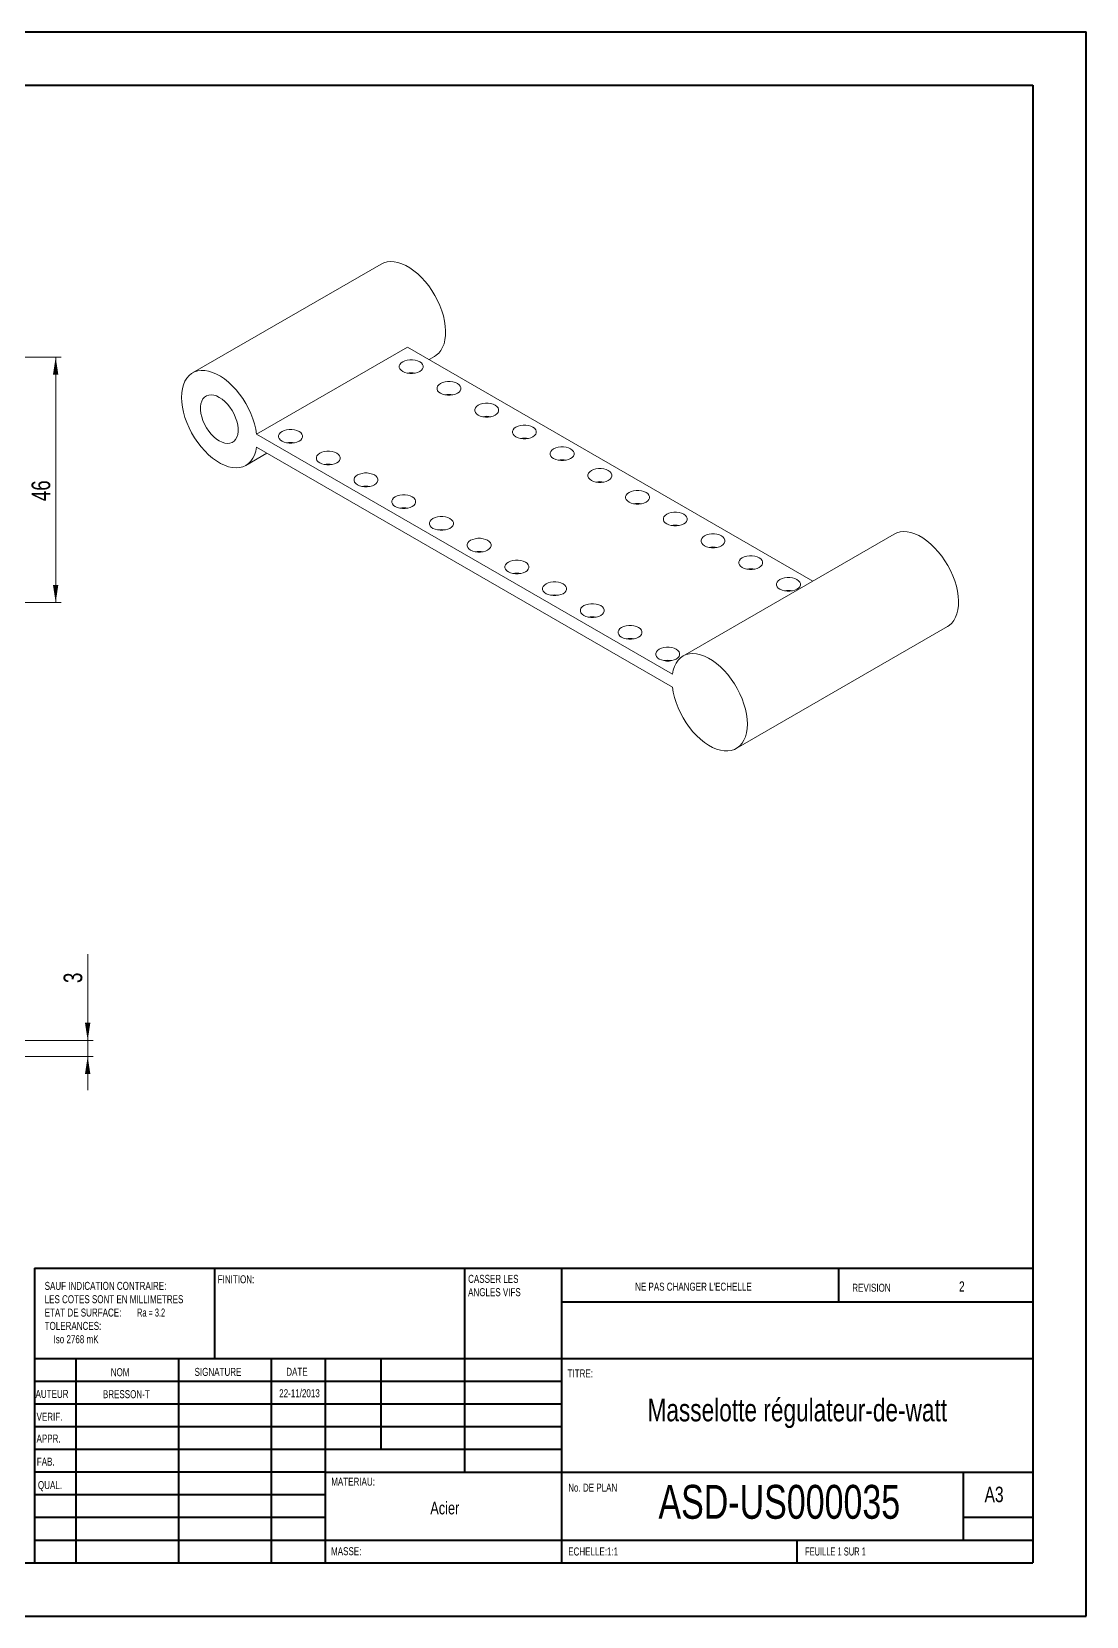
# Model space of a CAD drawing. Header units: millimetres. Extents: x 0 to 420, y 0 to 297.
# Drawn here: x 222.4 to 420.1, y 0.2 to 297.2 of the extents above; entities that cross this region are included whole.
import ezdxf

# ---------------------------------------------------------------- set-up
doc = ezdxf.new("R2010")
doc.units = ezdxf.units.MM
doc.styles.add('SLDTEXTSTYLE0', font='TXT', dxfattribs={"width": 0.75})
doc.styles.add('SLDTEXTSTYLE1', font='TXT', dxfattribs={"width": 0.7})
doc.styles.add('SLDTEXTSTYLE2', font='TXT', dxfattribs={"width": 0.6875})
doc.dimstyles.new('SLDDIMSTYLE0', dxfattribs={"dimtxt": 3.5, "dimasz": 3.302, "dimexe": 0, "dimexo": 0.0625, "dimgap": 0.875, "dimtad": 1, "dimrnd": 1e-09, "dimzin": 12, "dimdsep": 46, "dimtxsty": 'SLDTEXTSTYLE0', "dimsah": 1, "dimcen": 0.09, "dimadec": 0, "dimazin": 3, "dimtfac": 1, "dimtmove": 0, "dimatfit": 0, "dimfxl": 1, "dimfrac": 2, "dimtolj": 1, "dimtzin": 12, "dimarcsym": 0})
doc.dimstyles.new('SLDDIMSTYLE2', dxfattribs={"dimtxt": 3.5, "dimasz": 3.302, "dimexe": 0, "dimexo": 0.0625, "dimgap": 0.875, "dimtad": 1, "dimrnd": 1e-09, "dimzin": 12, "dimdsep": 46, "dimtxsty": 'SLDTEXTSTYLE0', "dimsah": 1, "dimcen": 0.09, "dimadec": 0, "dimazin": 3, "dimtfac": 1, "dimtofl": 0, "dimtmove": 0, "dimatfit": 3, "dimfxl": 1, "dimfrac": 2, "dimtolj": 1, "dimtzin": 12, "dimarcsym": 0})

# ---------------------------------------------------------------- blocks, each defined once
blk = doc.blocks.new('SW_NOTE_1')
at = {"color": 0, "linetype": 'Continuous', "lineweight": 0, "char_height": 1.5, "attachment_point": 1, "style": 'SLDTEXTSTYLE0'}
for s, insert in [('CASSER LES', (0, 1.93)), ('ANGLES VIFS', (0, -0.57))]:
    blk.add_mtext(s, dxfattribs=dict(at, insert=insert))
blk = doc.blocks.new('SW_NOTE_2')
at = {"color": 0, "linetype": 'Continuous', "lineweight": 0, "char_height": 1.5, "attachment_point": 1}
for s, insert, style in [('SAUF INDICATION CONTRAIRE:', (0, 1.93), 'SLDTEXTSTYLE0'), ('LES COTES SONT EN MILLIMETRES', (0, -0.57), 'SLDTEXTSTYLE0'), ('TOLERANCES:', (0, -5.57), 'SLDTEXTSTYLE0'), ('ETAT DE SURFACE:', (0, -3.07), 'SLDTEXTSTYLE0'), ('Ra = 3.2', (17.33, -3.07), 'SLDTEXTSTYLE2'), ('Iso 2768 mK', (1.66, -8.07), 'SLDTEXTSTYLE0')]:
    blk.add_mtext(s, dxfattribs=dict(at, insert=insert, style=style))
blk = doc.blocks.new('*D12')
at = {"color": 7, "linetype": 'Continuous', "lineweight": 0}
for p, q in [((185.5, 236.23), (227.87, 236.23)), ((226.87, 190.23), (226.87, 236.23)), ((75.87, 190.23), (227.87, 190.23))]:
    blk.add_line(p, q, dxfattribs=at)
for points in [[(226.87, 236.23), (226.36, 232.92), (227.37, 232.92)], [(226.87, 190.23), (227.37, 193.53), (226.36, 193.53)]]:
    blk.add_solid(points, dxfattribs=at)
at = {"color": 7, "linetype": 'Continuous', "lineweight": 0, "insert": (222.35, 209.22, 0.1), "char_height": 3.5, "attachment_point": 1, "rotation": 90, "style": 'SLDTEXTSTYLE0'}
blk.add_mtext('46', dxfattribs=at)
blk = doc.blocks.new('*D39')
at = {"color": 7, "linetype": 'Continuous', "lineweight": 0}
for p, q in [((232.87, 108.15), (232.87, 124.34)), ((185.98, 108.15), (233.87, 108.15)), ((232.87, 108.15), (232.87, 105.15)), ((185.98, 105.15), (233.87, 105.15)), ((232.87, 105.15), (232.87, 98.8))]:
    blk.add_line(p, q, dxfattribs=at)
for points in [[(232.87, 108.15), (233.37, 111.45), (232.36, 111.45)], [(232.87, 105.15), (232.36, 101.85), (233.37, 101.85)]]:
    blk.add_solid(points, dxfattribs=at)
at = {"color": 7, "linetype": 'Continuous', "lineweight": 0, "insert": (228.35, 118.91, 3.1), "char_height": 3.5, "attachment_point": 1, "rotation": 90, "style": 'SLDTEXTSTYLE0'}
blk.add_mtext('3', dxfattribs=at)

msp = doc.modelspace()

# ---------------------------------------------------------------- linework, layer by layer
at = {"color": 7, "linetype": 'Continuous', "lineweight": 40}
for p, q in [((0.079, 297.215), (420.079, 297.215)), ((420.079, 0.215), (420.079, 297.215)), ((25.079, 287.215), (410.079, 287.215)), ((410.079, 287.215), (410.079, 10.215)), ((222.879, 65.465), (410.079, 65.465)), ((222.879, 65.465), (222.879, 10.215)), ((256.679, 48.465), (256.679, 65.465)), ((303.479, 65.465), (303.479, 27.215)), ((321.679, 65.465), (321.679, 10.215)), ((373.679, 59.09), (373.679, 65.465)), ((410.079, 59.09), (321.679, 59.09)), ((410.079, 48.465), (222.879, 48.465)), ((230.679, 48.465), (230.679, 10.215)), ((249.87, 48.465), (249.87, 10.215)), ((267.278, 48.465), (267.278, 10.215)), ((277.479, 10.215), (277.479, 48.465)), ((287.879, 31.465), (287.879, 48.465)), ((321.679, 44.215), (222.879, 44.215)), ((321.679, 39.965), (222.879, 39.965)), ((321.679, 35.715), (222.879, 35.715)), ((321.679, 31.465), (222.879, 31.465)), ((277.479, 27.215), (222.879, 27.215)), ((277.479, 27.215), (410.079, 27.215)), ((397.079, 14.465), (397.079, 27.215)), ((277.479, 22.965), (222.879, 22.965)), ((277.479, 18.715), (222.879, 18.715)), ((410.079, 18.715), (397.079, 18.715)), ((222.879, 14.465), (410.079, 14.465)), ((365.879, 10.215), (365.879, 14.465)), ((25.079, 10.215), (410.079, 10.215)), ((0.079, 0.215), (420.079, 0.215))]:
    msp.add_line(p, q, dxfattribs=at)
at = {"color": 7, "linetype": 'Continuous', "lineweight": 15}
for p, q in [((287.9, 253.666), (252.545, 233.256)), ((264.535, 221.785), (292.82, 238.113)), ((292.82, 238.113), (368.813, 194.243)), ((296.89, 235.763), (297.899, 236.346)), ((342.477, 176.79), (264.535, 221.785)), ((262.544, 215.935), (266.484, 218.21)), ((264.535, 219.335), (342.477, 174.34)), ((384.067, 203.049), (344.469, 180.19)), ((354.468, 162.869), (394.066, 185.728))]:
    msp.add_line(p, q, dxfattribs=at)
at = {"color": 7, "linetype": 'Continuous', "lineweight": 15, "flags": 128}
for points in [[(297.899, 236.346), (298.221, 236.557), (298.686, 236.972), (299.085, 237.479), (299.414, 238.07), (299.67, 238.74), (299.848, 239.482), (299.948, 240.285), (299.968, 241.143), (299.908, 242.044), (299.769, 242.978), (299.551, 243.936), (299.259, 244.906), (298.894, 245.877), (298.461, 246.838), (297.966, 247.778), (297.413, 248.687), (296.809, 249.554), (296.16, 250.369), (295.475, 251.124), (294.76, 251.81), (294.024, 252.418), (293.276, 252.943), (292.523, 253.377), (291.775, 253.717), (291.039, 253.958), (290.325, 254.097), (289.639, 254.134), (288.991, 254.067), (288.387, 253.897), (287.9, 253.666)], [(295.118, 233.521), (294.724, 233.339), (294.27, 233.213), (293.779, 233.148), (293.275, 233.148), (292.784, 233.213), (292.33, 233.339), (291.936, 233.521), (291.622, 233.748), (291.403, 234.01), (291.291, 234.294), (291.291, 234.584), (291.403, 234.868), (291.622, 235.13), (291.936, 235.358), (292.33, 235.539), (292.784, 235.665), (293.275, 235.73), (293.779, 235.73), (294.27, 235.665), (294.724, 235.539), (295.118, 235.358), (295.432, 235.13), (295.651, 234.868), (295.763, 234.584), (295.763, 234.294), (295.651, 234.01), (295.432, 233.748), (295.118, 233.521)], [(264.535, 221.785), (264.382, 222.727), (264.152, 223.69), (263.845, 224.664), (263.467, 225.637), (263.022, 226.598), (262.514, 227.536), (261.949, 228.441), (261.334, 229.302), (260.676, 230.109), (259.982, 230.853), (259.261, 231.526), (258.52, 232.12), (257.767, 232.628), (257.012, 233.045), (256.264, 233.365), (255.53, 233.586), (254.818, 233.704), (254.138, 233.718), (253.497, 233.628), (252.902, 233.435), (252.36, 233.141), (251.877, 232.75), (251.458, 232.266), (251.109, 231.695), (250.833, 231.042), (250.634, 230.316), (250.514, 229.525), (250.473, 228.678), (250.514, 227.784), (250.634, 226.854), (250.833, 225.898), (251.109, 224.927), (251.458, 223.952), (251.877, 222.985), (252.36, 222.036), (252.902, 221.117), (253.497, 220.237), (254.138, 219.406), (254.818, 218.635), (255.53, 217.932), (256.264, 217.305), (257.012, 216.761), (257.767, 216.306), (258.52, 215.945), (259.261, 215.684), (259.982, 215.524), (260.676, 215.467), (261.334, 215.514), (261.949, 215.665), (262.514, 215.918), (263.022, 216.27), (263.467, 216.716), (263.845, 217.253), (264.152, 217.873), (264.382, 218.57), (264.535, 219.335)], [(257.544, 220.513), (258.071, 220.254), (258.586, 220.093), (259.078, 220.032), (259.536, 220.073), (259.949, 220.215), (260.309, 220.455), (260.606, 220.787), (260.835, 221.204), (260.991, 221.697), (261.07, 222.255), (261.07, 222.866), (260.991, 223.514), (260.835, 224.187), (260.606, 224.87), (260.309, 225.546), (259.949, 226.2), (259.536, 226.819), (259.078, 227.389), (258.586, 227.896), (258.071, 228.329), (257.544, 228.678), (257.017, 228.937), (256.502, 229.099), (256.01, 229.16), (255.553, 229.119), (255.14, 228.977), (254.78, 228.737), (254.482, 228.405), (254.253, 227.987), (254.097, 227.494), (254.019, 226.936), (254.019, 226.326), (254.097, 225.677), (254.253, 225.004), (254.482, 224.322), (254.78, 223.646), (255.14, 222.991), (255.553, 222.372), (256.01, 221.803), (256.502, 221.296), (257.017, 220.863), (257.544, 220.513)], [(302.189, 229.439), (301.795, 229.257), (301.341, 229.131), (300.85, 229.066), (300.346, 229.066), (299.855, 229.131), (299.401, 229.257), (299.007, 229.439), (298.693, 229.666), (298.474, 229.928), (298.362, 230.212), (298.362, 230.502), (298.474, 230.786), (298.693, 231.048), (299.007, 231.275), (299.401, 231.457), (299.855, 231.583), (300.346, 231.648), (300.85, 231.648), (301.341, 231.583), (301.795, 231.457), (302.189, 231.275), (302.503, 231.048), (302.722, 230.786), (302.834, 230.502), (302.834, 230.212), (302.722, 229.928), (302.503, 229.666), (302.189, 229.439)], [(309.26, 225.357), (308.866, 225.175), (308.412, 225.049), (307.921, 224.984), (307.417, 224.984), (306.926, 225.049), (306.472, 225.175), (306.078, 225.357), (305.764, 225.584), (305.545, 225.846), (305.433, 226.13), (305.433, 226.42), (305.545, 226.704), (305.764, 226.966), (306.078, 227.193), (306.472, 227.375), (306.926, 227.501), (307.417, 227.566), (307.921, 227.566), (308.412, 227.501), (308.866, 227.375), (309.26, 227.193), (309.574, 226.966), (309.793, 226.704), (309.905, 226.42), (309.905, 226.13), (309.793, 225.846), (309.574, 225.584), (309.26, 225.357)], [(316.331, 221.274), (315.937, 221.093), (315.483, 220.967), (314.992, 220.902), (314.488, 220.902), (313.997, 220.967), (313.543, 221.093), (313.149, 221.274), (312.835, 221.502), (312.616, 221.764), (312.504, 222.048), (312.504, 222.338), (312.616, 222.622), (312.835, 222.884), (313.149, 223.111), (313.543, 223.293), (313.997, 223.419), (314.488, 223.484), (314.992, 223.484), (315.483, 223.419), (315.937, 223.293), (316.331, 223.111), (316.645, 222.884), (316.864, 222.622), (316.976, 222.338), (316.976, 222.048), (316.864, 221.764), (316.645, 221.502), (316.331, 221.274)], [(272.49, 220.458), (272.096, 220.277), (271.642, 220.151), (271.151, 220.086), (270.647, 220.086), (270.156, 220.151), (269.702, 220.277), (269.308, 220.458), (268.994, 220.685), (268.776, 220.948), (268.664, 221.231), (268.664, 221.522), (268.776, 221.806), (268.994, 222.068), (269.308, 222.295), (269.702, 222.476), (270.156, 222.603), (270.647, 222.667), (271.151, 222.667), (271.642, 222.603), (272.096, 222.476), (272.49, 222.295), (272.804, 222.068), (273.023, 221.806), (273.135, 221.522), (273.135, 221.231), (273.023, 220.948), (272.804, 220.685), (272.49, 220.458)], [(279.561, 216.376), (279.168, 216.195), (278.714, 216.068), (278.222, 216.004), (277.719, 216.004), (277.227, 216.068), (276.773, 216.195), (276.379, 216.376), (276.065, 216.603), (275.847, 216.865), (275.735, 217.149), (275.735, 217.44), (275.847, 217.723), (276.065, 217.986), (276.379, 218.213), (276.773, 218.394), (277.227, 218.521), (277.719, 218.585), (278.222, 218.585), (278.714, 218.521), (279.168, 218.394), (279.561, 218.213), (279.876, 217.986), (280.094, 217.723), (280.206, 217.44), (280.206, 217.149), (280.094, 216.865), (279.876, 216.603), (279.561, 216.376)], [(323.402, 217.192), (323.008, 217.011), (322.554, 216.885), (322.063, 216.82), (321.559, 216.82), (321.068, 216.885), (320.614, 217.011), (320.22, 217.192), (319.906, 217.42), (319.687, 217.682), (319.575, 217.965), (319.575, 218.256), (319.687, 218.54), (319.906, 218.802), (320.22, 219.029), (320.614, 219.211), (321.068, 219.337), (321.559, 219.402), (322.063, 219.402), (322.554, 219.337), (323.008, 219.211), (323.402, 219.029), (323.716, 218.802), (323.935, 218.54), (324.047, 218.256), (324.047, 217.965), (323.935, 217.682), (323.716, 217.42), (323.402, 217.192)], [(286.632, 212.294), (286.239, 212.113), (285.785, 211.986), (285.293, 211.922), (284.79, 211.922), (284.298, 211.986), (283.844, 212.113), (283.451, 212.294), (283.136, 212.521), (282.918, 212.783), (282.806, 213.067), (282.806, 213.358), (282.918, 213.641), (283.136, 213.904), (283.451, 214.131), (283.844, 214.312), (284.298, 214.438), (284.79, 214.503), (285.293, 214.503), (285.785, 214.438), (286.239, 214.312), (286.632, 214.131), (286.947, 213.904), (287.165, 213.641), (287.277, 213.358), (287.277, 213.067), (287.165, 212.783), (286.947, 212.521), (286.632, 212.294)], [(330.473, 213.11), (330.079, 212.929), (329.625, 212.803), (329.134, 212.738), (328.63, 212.738), (328.139, 212.803), (327.685, 212.929), (327.291, 213.11), (326.977, 213.338), (326.758, 213.6), (326.646, 213.883), (326.646, 214.174), (326.758, 214.458), (326.977, 214.72), (327.291, 214.947), (327.685, 215.129), (328.139, 215.255), (328.63, 215.32), (329.134, 215.32), (329.625, 215.255), (330.079, 215.129), (330.473, 214.947), (330.787, 214.72), (331.006, 214.458), (331.118, 214.174), (331.118, 213.883), (331.006, 213.6), (330.787, 213.338), (330.473, 213.11)], [(337.544, 209.028), (337.15, 208.847), (336.696, 208.721), (336.205, 208.656), (335.701, 208.656), (335.21, 208.721), (334.756, 208.847), (334.362, 209.028), (334.048, 209.256), (333.829, 209.518), (333.717, 209.801), (333.717, 210.092), (333.829, 210.376), (334.048, 210.638), (334.362, 210.865), (334.756, 211.047), (335.21, 211.173), (335.701, 211.238), (336.205, 211.238), (336.696, 211.173), (337.15, 211.047), (337.544, 210.865), (337.858, 210.638), (338.077, 210.376), (338.189, 210.092), (338.189, 209.801), (338.077, 209.518), (337.858, 209.256), (337.544, 209.028)], [(293.704, 208.212), (293.31, 208.031), (292.856, 207.904), (292.364, 207.84), (291.861, 207.84), (291.369, 207.904), (290.915, 208.031), (290.522, 208.212), (290.207, 208.439), (289.989, 208.701), (289.877, 208.985), (289.877, 209.276), (289.989, 209.559), (290.207, 209.821), (290.522, 210.049), (290.915, 210.23), (291.369, 210.356), (291.861, 210.421), (292.364, 210.421), (292.856, 210.356), (293.31, 210.23), (293.704, 210.049), (294.018, 209.821), (294.236, 209.559), (294.348, 209.276), (294.348, 208.985), (294.236, 208.701), (294.018, 208.439), (293.704, 208.212)], [(300.775, 204.13), (300.381, 203.949), (299.927, 203.822), (299.436, 203.758), (298.932, 203.758), (298.441, 203.822), (297.987, 203.949), (297.593, 204.13), (297.279, 204.357), (297.06, 204.619), (296.948, 204.903), (296.948, 205.194), (297.06, 205.477), (297.279, 205.739), (297.593, 205.967), (297.987, 206.148), (298.441, 206.274), (298.932, 206.339), (299.436, 206.339), (299.927, 206.274), (300.381, 206.148), (300.775, 205.967), (301.089, 205.739), (301.307, 205.477), (301.419, 205.194), (301.419, 204.903), (301.307, 204.619), (301.089, 204.357), (300.775, 204.13)], [(344.615, 204.946), (344.221, 204.765), (343.767, 204.639), (343.276, 204.574), (342.772, 204.574), (342.281, 204.639), (341.827, 204.765), (341.433, 204.946), (341.119, 205.174), (340.901, 205.436), (340.788, 205.719), (340.788, 206.01), (340.901, 206.294), (341.119, 206.556), (341.433, 206.783), (341.827, 206.965), (342.281, 207.091), (342.772, 207.156), (343.276, 207.156), (343.767, 207.091), (344.221, 206.965), (344.615, 206.783), (344.929, 206.556), (345.148, 206.294), (345.26, 206.01), (345.26, 205.719), (345.148, 205.436), (344.929, 205.174), (344.615, 204.946)], [(307.846, 200.048), (307.452, 199.867), (306.998, 199.74), (306.507, 199.676), (306.003, 199.676), (305.512, 199.74), (305.058, 199.867), (304.664, 200.048), (304.35, 200.275), (304.131, 200.537), (304.019, 200.821), (304.019, 201.112), (304.131, 201.395), (304.35, 201.657), (304.664, 201.885), (305.058, 202.066), (305.512, 202.192), (306.003, 202.257), (306.507, 202.257), (306.998, 202.192), (307.452, 202.066), (307.846, 201.885), (308.16, 201.657), (308.378, 201.395), (308.491, 201.112), (308.491, 200.821), (308.378, 200.537), (308.16, 200.275), (307.846, 200.048)], [(351.686, 200.864), (351.292, 200.683), (350.838, 200.557), (350.347, 200.492), (349.843, 200.492), (349.352, 200.557), (348.898, 200.683), (348.504, 200.864), (348.19, 201.092), (347.972, 201.354), (347.859, 201.637), (347.859, 201.928), (347.972, 202.212), (348.19, 202.474), (348.504, 202.701), (348.898, 202.883), (349.352, 203.009), (349.843, 203.073), (350.347, 203.073), (350.838, 203.009), (351.292, 202.883), (351.686, 202.701), (352, 202.474), (352.219, 202.212), (352.331, 201.928), (352.331, 201.637), (352.219, 201.354), (352, 201.092), (351.686, 200.864)], [(384.067, 203.049), (384.553, 203.28), (385.157, 203.45), (385.806, 203.516), (386.491, 203.48), (387.206, 203.34), (387.941, 203.099), (388.69, 202.76), (389.443, 202.325), (390.191, 201.801), (390.927, 201.192), (391.641, 200.507), (392.327, 199.752), (392.975, 198.936), (393.579, 198.069), (394.132, 197.161), (394.628, 196.22), (395.061, 195.259), (395.425, 194.288), (395.718, 193.319), (395.935, 192.361), (396.075, 191.427), (396.135, 190.525), (396.115, 189.668), (396.015, 188.864), (395.836, 188.123), (395.581, 187.453), (395.252, 186.861), (394.852, 186.355), (394.388, 185.94), (394.066, 185.728)], [(358.757, 196.782), (358.363, 196.601), (357.91, 196.475), (357.418, 196.41), (356.914, 196.41), (356.423, 196.475), (355.969, 196.601), (355.575, 196.782), (355.261, 197.01), (355.043, 197.272), (354.931, 197.555), (354.931, 197.846), (355.043, 198.13), (355.261, 198.392), (355.575, 198.619), (355.969, 198.801), (356.423, 198.927), (356.914, 198.991), (357.418, 198.991), (357.91, 198.927), (358.363, 198.801), (358.757, 198.619), (359.072, 198.392), (359.29, 198.13), (359.402, 197.846), (359.402, 197.555), (359.29, 197.272), (359.072, 197.01), (358.757, 196.782)], [(314.917, 195.966), (314.523, 195.784), (314.069, 195.658), (313.578, 195.594), (313.074, 195.594), (312.583, 195.658), (312.129, 195.784), (311.735, 195.966), (311.421, 196.193), (311.202, 196.455), (311.09, 196.739), (311.09, 197.03), (311.202, 197.313), (311.421, 197.575), (311.735, 197.803), (312.129, 197.984), (312.583, 198.11), (313.074, 198.175), (313.578, 198.175), (314.069, 198.11), (314.523, 197.984), (314.917, 197.803), (315.231, 197.575), (315.45, 197.313), (315.562, 197.03), (315.562, 196.739), (315.45, 196.455), (315.231, 196.193), (314.917, 195.966)], [(321.988, 191.884), (321.594, 191.702), (321.14, 191.576), (320.649, 191.512), (320.145, 191.512), (319.654, 191.576), (319.2, 191.702), (318.806, 191.884), (318.492, 192.111), (318.273, 192.373), (318.161, 192.657), (318.161, 192.948), (318.273, 193.231), (318.492, 193.493), (318.806, 193.721), (319.2, 193.902), (319.654, 194.028), (320.145, 194.093), (320.649, 194.093), (321.14, 194.028), (321.594, 193.902), (321.988, 193.721), (322.302, 193.493), (322.521, 193.231), (322.633, 192.948), (322.633, 192.657), (322.521, 192.373), (322.302, 192.111), (321.988, 191.884)], [(365.828, 192.7), (365.435, 192.519), (364.981, 192.393), (364.489, 192.328), (363.986, 192.328), (363.494, 192.393), (363.04, 192.519), (362.646, 192.7), (362.332, 192.928), (362.114, 193.19), (362.002, 193.473), (362.002, 193.764), (362.114, 194.048), (362.332, 194.31), (362.646, 194.537), (363.04, 194.718), (363.494, 194.845), (363.986, 194.909), (364.489, 194.909), (364.981, 194.845), (365.435, 194.718), (365.828, 194.537), (366.143, 194.31), (366.361, 194.048), (366.473, 193.764), (366.473, 193.473), (366.361, 193.19), (366.143, 192.928), (365.828, 192.7)], [(329.059, 187.802), (328.665, 187.62), (328.211, 187.494), (327.72, 187.429), (327.216, 187.429), (326.725, 187.494), (326.271, 187.62), (325.877, 187.802), (325.563, 188.029), (325.344, 188.291), (325.232, 188.575), (325.232, 188.866), (325.344, 189.149), (325.563, 189.411), (325.877, 189.639), (326.271, 189.82), (326.725, 189.946), (327.216, 190.011), (327.72, 190.011), (328.211, 189.946), (328.665, 189.82), (329.059, 189.639), (329.373, 189.411), (329.592, 189.149), (329.704, 188.866), (329.704, 188.575), (329.592, 188.291), (329.373, 188.029), (329.059, 187.802)], [(336.13, 183.72), (335.736, 183.538), (335.282, 183.412), (334.791, 183.347), (334.287, 183.347), (333.796, 183.412), (333.342, 183.538), (332.948, 183.72), (332.634, 183.947), (332.415, 184.209), (332.303, 184.493), (332.303, 184.784), (332.415, 185.067), (332.634, 185.329), (332.948, 185.557), (333.342, 185.738), (333.796, 185.864), (334.287, 185.929), (334.791, 185.929), (335.282, 185.864), (335.736, 185.738), (336.13, 185.557), (336.444, 185.329), (336.663, 185.067), (336.775, 184.784), (336.775, 184.493), (336.663, 184.209), (336.444, 183.947), (336.13, 183.72)], [(343.201, 179.638), (342.807, 179.456), (342.353, 179.33), (341.862, 179.265), (341.358, 179.265), (340.867, 179.33), (340.413, 179.456), (340.019, 179.638), (339.705, 179.865), (339.486, 180.127), (339.374, 180.411), (339.374, 180.702), (339.486, 180.985), (339.705, 181.247), (340.019, 181.475), (340.413, 181.656), (340.867, 181.782), (341.358, 181.847), (341.862, 181.847), (342.353, 181.782), (342.807, 181.656), (343.201, 181.475), (343.515, 181.247), (343.734, 180.985), (343.846, 180.702), (343.846, 180.411), (343.734, 180.127), (343.515, 179.865), (343.201, 179.638)], [(342.477, 174.34), (342.63, 173.398), (342.861, 172.435), (343.167, 171.461), (343.545, 170.488), (343.991, 169.527), (344.499, 168.589), (345.063, 167.684), (345.678, 166.824), (346.336, 166.016), (347.03, 165.272), (347.752, 164.599), (348.493, 164.005), (349.245, 163.497), (350, 163.08), (350.749, 162.76), (351.483, 162.539), (352.194, 162.421), (352.874, 162.407), (353.516, 162.497), (354.111, 162.69), (354.653, 162.984), (355.136, 163.375), (355.554, 163.859), (355.904, 164.43), (356.179, 165.083), (356.379, 165.809), (356.499, 166.6), (356.539, 167.447), (356.499, 168.341), (356.379, 169.271), (356.179, 170.227), (355.904, 171.198), (355.554, 172.173), (355.136, 173.14), (354.653, 174.089), (354.111, 175.008), (353.516, 175.888), (352.874, 176.719), (352.194, 177.49), (351.483, 178.193), (350.749, 178.82), (350, 179.365), (349.245, 179.819), (348.493, 180.18), (347.752, 180.441), (347.03, 180.601), (346.336, 180.658), (345.678, 180.611), (345.063, 180.46), (344.499, 180.207), (343.991, 179.855), (343.545, 179.409), (343.167, 178.872), (342.861, 178.252), (342.63, 177.555), (342.477, 176.79)]]:
    msp.add_lwpolyline(points, dxfattribs=at)
at = {"color": 7, "linetype": 'Continuous', "lineweight": 15}
for centre, radius, start, end in [((293.527, 229.516), 3.773, 78.54917, 101.45083), ((300.598, 225.435), 3.772, 78.54761, 101.45242), ((307.669, 221.352), 3.773, 78.54919, 101.45072), ((270.899, 216.454), 3.772, 78.54755, 101.45242), ((314.74, 217.269), 3.774, 78.55227, 101.44776), ((321.811, 213.19), 3.771, 78.54288, 101.45715), ((277.97, 212.373), 3.772, 78.546, 101.454), ((285.041, 208.29), 3.772, 78.54758, 101.45231), ((328.882, 209.111), 3.768, 78.53342, 101.46661), ((292.113, 204.207), 3.773, 78.55065, 101.44935), ((335.953, 205.023), 3.774, 78.55235, 101.44768), ((299.184, 200.128), 3.77, 78.54126, 101.45874), ((343.024, 200.941), 3.774, 78.55235, 101.44768), ((306.255, 196.049), 3.767, 78.5318, 101.4682), ((350.095, 196.861), 3.772, 78.54605, 101.45375), ((357.166, 192.777), 3.774, 78.55219, 101.44784), ((313.326, 191.961), 3.773, 78.55073, 101.44927), ((320.397, 187.879), 3.773, 78.55073, 101.44927), ((364.237, 188.695), 3.774, 78.55235, 101.44768), ((327.468, 183.799), 3.771, 78.54443, 101.45534), ((334.539, 179.715), 3.773, 78.55058, 101.44942), ((341.61, 175.633), 3.773, 78.55073, 101.44927)]:
    msp.add_arc(centre, radius, start, end, dxfattribs=at)

# ---------------------------------------------------------------- block references
at = {"color": 7, "linetype": 'Continuous', "lineweight": 0}
for name, p in [('SW_NOTE_2', (224.804, 60.966)), ('SW_NOTE_1', (304.188, 62.284))]:
    msp.add_blockref(name, p, dxfattribs=at)

# ---------------------------------------------------------------- texts
for s, insert, char_height, attachment_point, style in [('FINITION:', (257.25, 64.134), 1.5, 1, 'SLDTEXTSTYLE0'), ("NE PAS CHANGER L'ECHELLE", (335.493, 62.748), 1.5, 1, 'SLDTEXTSTYLE0'), ('REVISION', (376.206, 62.55), 1.5, 1, 'SLDTEXTSTYLE0'), ('2', (396.741, 62.99), 1.905, 2, 'SLDTEXTSTYLE0'), ('NOM', (237.201, 46.716), 1.5, 1, 'SLDTEXTSTYLE0'), ('SIGNATURE', (252.912, 46.777), 1.5, 1, 'SLDTEXTSTYLE0'), ('DATE', (270.094, 46.791), 1.5, 1, 'SLDTEXTSTYLE0'), ('TITRE:', (322.835, 46.493), 1.5, 1, 'SLDTEXTSTYLE0'), ('AUTEUR', (223.091, 42.644), 1.5, 1, 'SLDTEXTSTYLE0'), ('BRESSON-T', (240.114, 42.598), 1.4986, 2, 'SLDTEXTSTYLE0'), ('22-11/2013', (272.576, 42.774), 1.4986, 2, 'SLDTEXTSTYLE0'), ('Masselotte régulateur-de-watt', (365.9, 40.991), 4.23333, 2, 'SLDTEXTSTYLE0'), ('VERIF.', (223.289, 38.369), 1.5, 1, 'SLDTEXTSTYLE0'), ('APPR.', (223.281, 34.279), 1.5, 1, 'SLDTEXTSTYLE0'), ('FAB.', (223.334, 29.948), 1.5, 1, 'SLDTEXTSTYLE0'), ('QUAL.', (223.548, 25.564), 1.5, 1, 'SLDTEXTSTYLE0'), ('MATERIAU:', (278.525, 26.201), 1.5, 1, 'SLDTEXTSTYLE0'), ('No. DE PLAN', (322.953, 25.083), 1.5, 1, 'SLDTEXTSTYLE0'), ('ASD-US000035', (362.527, 24.847), 6.35, 2, 'SLDTEXTSTYLE0'), ('A3', (401, 24.515), 2.9104, 1, 'SLDTEXTSTYLE0'), ('Acier', (299.818, 21.7), 2.3813, 2, 'SLDTEXTSTYLE0'), ('MASSE:', (278.497, 13.164), 1.4986, 1, 'SLDTEXTSTYLE0'), ('ECHELLE:1:1', (322.953, 13.115), 1.5, 1, 'SLDTEXTSTYLE0'), ('FEUILLE 1 SUR 1', (367.357, 13.115), 1.5, 1, 'SLDTEXTSTYLE1')]:
    msp.add_mtext(s, dxfattribs=dict(at, insert=insert, char_height=char_height, attachment_point=attachment_point, style=style))

# ---------------------------------------------------------------- dimensions: what is measured, and where the dimension line sits
for base, p1, p2, dimstyle, picture, middle in [((226.866, 236.227), (74.866, 190.227), (184.503, 236.227), 'SLDDIMSTYLE2', '*D12', (226.866, 213.227)), ((232.866, 105.15), (184.979, 108.15), (184.979, 105.15), 'SLDDIMSTYLE0', '*D39', (232.866, 121.624))]:
    dim = msp.add_linear_dim(base=base, p1=p1, p2=p2, angle=90, dimstyle=dimstyle, dxfattribs=at)
    dim.commit()
    dim.dimension.update_dxf_attribs({"geometry": picture, "text_midpoint": middle, "dimtype": 160})

doc.saveas('drawing.dxf')
